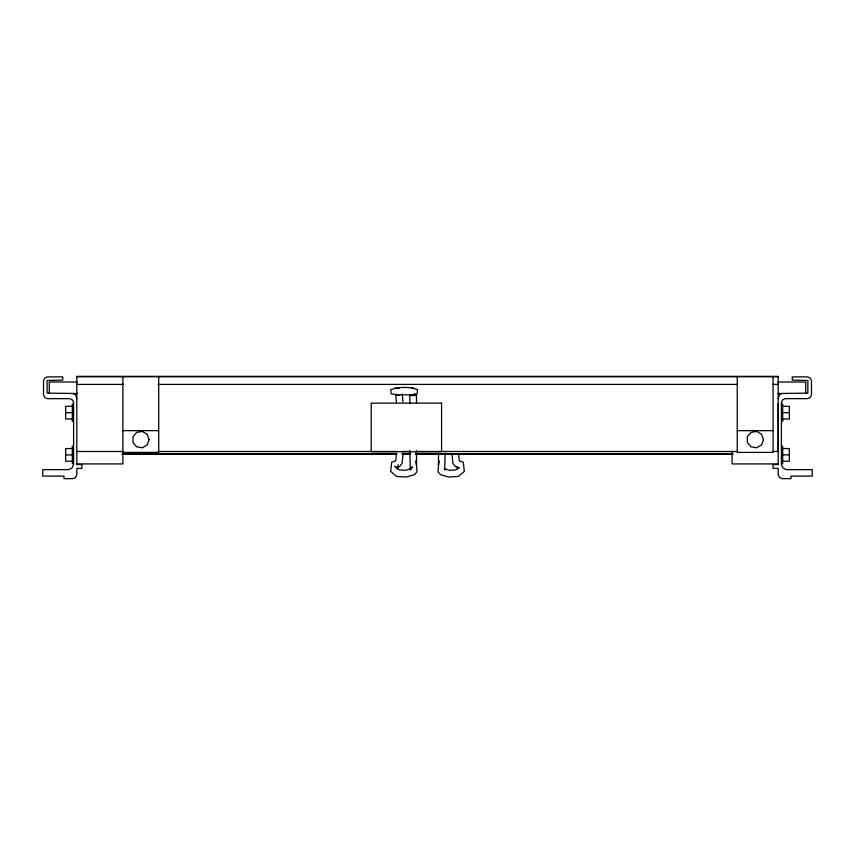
<?xml version="1.0" encoding="UTF-8"?>
<svg xmlns="http://www.w3.org/2000/svg" width="855" height="855" viewBox="0 0 855 855"><rect width="100%" height="100%" fill="white"/><g stroke="black" fill="none" stroke-linecap="round" stroke-linejoin="round"><path stroke-width="1.28" d="M409.834 450.478L410.336 469.994L412.463 466.862L410.753 468.764L405.462 470.314L399.445 469.983L394.882 466.135L396.506 468.091M409.844 403.304L409.844 395.448L416.503 395.438L416.503 403.336M416.492 450.681L416.556 464.96L416.129 460.781L417.005 471.821L414.44 474.664L406.403 477.015L396.709 476.481L390.671 471.394L391.686 462.127L395.737 460.909L396.378 454.187M778.2 450.649L778.2 403.763M438.508 453.31L438.444 464.96L438.872 460.781L437.995 471.821L440.56 474.664L448.597 477.015L458.291 476.481L464.329 471.394L463.314 462.127L459.263 460.909L458.622 454.187M445.166 453.097L444.664 469.994M402.897 454.86L402.107 463.378L399.488 466.616L397.479 467.225M397.319 469.064L398.067 464.596M778.2 398.644L779.418 394.743L782.036 393.524M458.291 467.674L455.555 469.983L449.538 470.314L444.247 468.764M413.018 394.807L417.155 393.824L417.475 389.624C409.267 386.439 399.018 386.898 390.799 389.613L391.13 393.813L399.627 395.031L397.596 394.54M410.934 394.935L415.017 393.952M411.458 388.138L413.553 388.01M416.503 395.438L409.844 395.448M72.322 406.307L65.664 406.328L65.664 419.003L72.322 418.971M65.664 412.666L72.322 412.644M72.322 448.544L65.664 448.565L65.664 461.24L72.322 461.208M65.664 454.903L72.322 454.881M76.8 376.777L778.2 376.777M77.303 382.003L49.28 382.003L49.28 393.524M777.697 382.003L805.72 382.003L805.72 393.524M76.8 384.408L123.473 384.408M158.143 384.408L736.86 384.408M772.867 384.408L778.2 384.408M77.303 393.524L47.132 393.118L47.132 380.496L62.725 380.09L62.725 376.884L47.367 376.884L44.738 378.102L43.52 380.732L43.52 394.807L44.738 397.425L47.367 398.644L69.757 398.644L72.386 399.862L73.605 402.491L73.605 464.543L71.98 468.038L68.486 469.662L42.75 469.662L42.75 476.085L63.997 476.085L63.997 478.64L72.964 478.64L75.582 477.421L76.8 474.803L76.8 468.401L81.92 468.401L81.92 464.564L76.8 464.564L76.8 376.36L778.2 376.36L778.2 464.564L773.08 464.564L773.08 468.401L778.2 468.401L778.2 474.803L779.418 477.421L782.036 478.64L791.003 478.64L791.003 476.085L812.25 476.085L812.25 469.662L786.514 469.662L783.02 468.038L781.395 464.543L781.395 402.491L782.614 399.862L785.243 398.644L807.633 398.644L810.262 397.425L811.481 394.807L811.481 380.732L810.262 378.102L807.633 376.884L792.275 376.884L792.275 380.09L807.868 380.496L807.868 393.118L777.697 393.524M395.32 394.807L410.689 394.807M122.874 430.642L158.72 430.642M737.245 430.642L773.08 430.642M76.8 451.483L123.473 451.483M158.143 451.483L396.827 451.483M402.16 451.483L410.165 451.483M415.498 451.483L736.86 451.483M772.867 451.483L778.2 451.483M122.874 452.402L158.72 452.402L158.72 376.884M122.137 453.813L396.827 453.813M402.16 453.813L410.165 453.813M415.498 453.813L732.863 453.813M122.137 454.026L396.827 454.026M402.16 454.026L410.165 454.026M415.498 454.026L732.863 454.026M76.8 463.923L122.874 463.923L122.874 376.884M778.2 463.923L732.126 463.923L732.126 451.889M782.678 406.307L789.336 406.328L789.336 419.003L782.678 418.971M782.678 412.644L789.336 412.666M782.678 448.544L789.336 448.565L789.336 461.24L782.678 461.208M782.678 454.881L789.336 454.903M394.786 388.01L399.264 388.245M459.541 467.835L455.512 466.616L452.894 463.378L452.103 454.86M72.964 393.524L75.582 394.743L76.8 398.644M457.307 466.83L457.682 469.064M402.331 393.963L402.929 401.797M395.747 395.096L396.399 402.149M782.678 403.891L782.678 421.558M782.678 446.128L782.678 463.795M773.08 376.884L773.08 452.402L737.245 452.402L737.245 376.884M72.322 403.891L72.322 421.558M72.322 446.128L72.322 463.795M149.112 439.609L147.167 444.953L142.24 447.796L136.64 446.812L132.985 442.452L132.985 436.755L136.64 432.395L142.24 431.412L147.167 434.255L149.112 439.609M763.483 439.609L761.538 444.953L756.6 447.796L751 446.812L747.345 442.452L747.345 436.755L751 432.395L756.6 431.412L761.538 434.255L763.483 439.609M441.575 403.122L371.188 403.122L371.188 451.761L441.575 451.761L441.575 403.122"/></g></svg>
